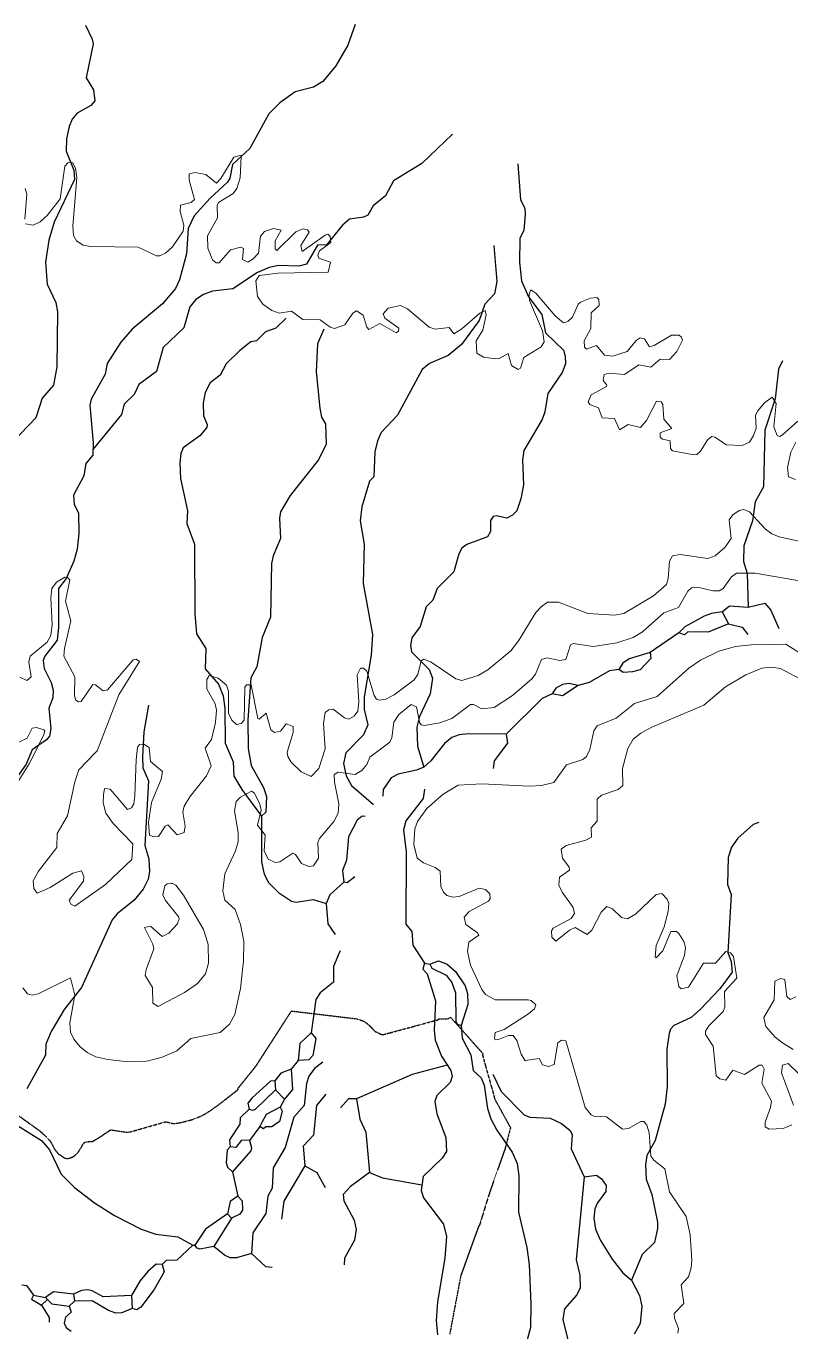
# Model space of a CAD drawing. Header units: feet. Extents: x -72 to 1107026, y -16 to 8357890.
# Drawn here: x 737664 to 749793, y 8160283 to 8180995 of the extents above; entities that cross this region are included whole.
import ezdxf

# ---------------------------------------------------------------- set-up
doc = ezdxf.new("R2010")
doc.units = ezdxf.units.FT
doc.header["$LTSCALE"] = 10
doc.header["$MEASUREMENT"] = 0
doc.linetypes.add('DASHED2', pattern=[0.375, 0.25, -0.125])
for name, color, linetype, lineweight in [('CURVAS_PERU_500_PSAD-18', 23, 'CONTINUOUS', 5), ('Hidrografia-IGN-QUEBRADAS', 151, 'CONTINUOUS', 25), ('Hidrografia-IGN-RIOS', 162, 'CONTINUOUS', 30)]:
    doc.layers.add(name, color=color, linetype=linetype, lineweight=lineweight)
doc.layers.add('VIA-ASFALTADA', color=1, linetype='CONTINUOUS')

msp = doc.modelspace()

# ---------------------------------------------------------------- linework, layer by layer
at = {"layer": 'CURVAS_PERU_500_PSAD-18'}
for points in [[(741073, 8178928), (741074, 8178948), (740958, 8178918), (740752, 8178576), (740683, 8178504), (740516, 8178642), (740344, 8178673), (740250, 8178651), (740248, 8178553), (740332, 8178242), (740280, 8178195), (740113, 8178152), (740105, 8178055), (740165, 8177839), (740152, 8177741), (739986, 8177492), (739874, 8177394), (739784, 8177350), (739734, 8177352), (739441, 8177488), (738692, 8177501), (738569, 8177522), (738463, 8177588), (738413, 8177673), (738405, 8177822), (738466, 8178594), (738445, 8178742), (738401, 8178830), (738327, 8178826), (738278, 8178775), (738206, 8178255), (737995, 8177992), (737887, 8177889), (737773, 8177839), (737656, 8177857)], [(749901, 8174730), (749661, 8174512), (749618, 8174487), (749574, 8174502), (749520, 8174639), (749561, 8175010), (749494, 8175109), (749374, 8175021), (749264, 8174885), (749233, 8174817), (749240, 8174618), (749202, 8174499), (749134, 8174395), (749022, 8174344), (748773, 8174351), (748586, 8174475), (748538, 8174483), (748478, 8174439), (748358, 8174250), (748302, 8174201), (748253, 8174194), (747913, 8174259), (747884, 8174297), (747877, 8174419), (747756, 8174443), (747718, 8174472), (747721, 8174545), (747905, 8174611), (747777, 8174761), (747762, 8174995), (747735, 8175035), (747664, 8175047), (747504, 8174737), (747406, 8174629), (747213, 8174677), (747073, 8174589), (746996, 8174771), (746802, 8174781), (746742, 8174941), (746603, 8174994), (746577, 8175034), (746627, 8175145), (746866, 8175279), (746875, 8175299), (746813, 8175372), (746834, 8175468), (746904, 8175488), (747152, 8175469), (747379, 8175620), (747571, 8175586), (747719, 8175714), (747867, 8175705), (747983, 8175834), (748073, 8176011), (748060, 8176060), (748023, 8176091), (747900, 8176094), (747622, 8175927), (747550, 8175907), (747472, 8176032), (747401, 8176049), (747340, 8176008), (747197, 8175835), (746961, 8175760), (746838, 8175774), (746711, 8175926), (746551, 8175868), (746521, 8175904), (746512, 8176004), (746618, 8176197), (746625, 8176445), (746752, 8176563), (746745, 8176657), (746716, 8176692), (746617, 8176681), (746455, 8176617), (746418, 8176584), (746331, 8176378), (746257, 8176310), (746188, 8176287), (746054, 8176398), (745746, 8176759), (745667, 8176814), (745644, 8176743), (745648, 8176644), (745852, 8176161), (745881, 8175989), (745832, 8175906), (745556, 8175736), (745505, 8175571), (745467, 8175546), (745364, 8175614), (745310, 8175804), (745164, 8175721), (745115, 8175716), (744917, 8175743), (744813, 8175808), (744802, 8176005), (744905, 8176174), (744961, 8176417), (744945, 8176485), (744857, 8176439), (744574, 8176194), (744448, 8176116), (744371, 8176212), (744150, 8176187), (744056, 8176221), (743713, 8176510), (743601, 8176562), (743408, 8176519), (743324, 8176429), (743354, 8176362), (743577, 8176203), (743569, 8176154), (743532, 8176129), (743275, 8176275), (743100, 8176183), (743068, 8176220), (743007, 8176410), (742906, 8176479), (742844, 8176443), (742717, 8176258), (742556, 8176198), (742485, 8176218), (742326, 8176336), (742052, 8176340), (741872, 8176471), (741676, 8176442), (741559, 8176483), (741416, 8176583), (741335, 8176708), (741309, 8176955), (741360, 8177037), (741655, 8177076), (742455, 8177092), (742491, 8177249), (742306, 8177315), (742289, 8177361), (742318, 8177428), (742497, 8177562), (742484, 8177658), (742451, 8177695), (742404, 8177680), (742042, 8177421), (742023, 8177516), (742155, 8177726), (742126, 8177763), (742054, 8177780), (741943, 8177731), (741642, 8177433), (741614, 8177464), (741612, 8177589), (741707, 8177756), (741588, 8177782), (741445, 8177738), (741381, 8177665), (741347, 8177394), (741265, 8177301), (741180, 8177250), (741095, 8177291), (741109, 8177465), (741069, 8177489), (740903, 8177446), (740724, 8177238), (740677, 8177240), (740619, 8177288), (740545, 8177472), (740540, 8177670), (740699, 8177953), (740696, 8178151), (740715, 8178196), (740947, 8178342), (741008, 8178419), (741058, 8178586), (741073, 8178928)], [(737642, 8177930), (737677, 8178328), (737648, 8178417)], [(749867, 8173802), (749755, 8173845), (749740, 8173993), (749792, 8174237), (749870, 8174393)], [(739794, 8168188), (739869, 8168303), (739909, 8168328), (740059, 8168165), (740173, 8168206), (740187, 8168302), (740150, 8168524), (740168, 8168621), (740258, 8168771), (740524, 8169102), (740598, 8169260), (740505, 8169542), (740605, 8169679), (740668, 8169947), (740684, 8170146), (740664, 8170243), (740529, 8170481), (740532, 8170630), (740567, 8170693), (740708, 8170650), (740842, 8170539), (740871, 8170445), (740874, 8170096), (740928, 8169984), (741000, 8169917), (741072, 8169932), (741121, 8169985), (741132, 8170509), (741161, 8170547), (741231, 8170548), (741340, 8170010), (741360, 8170004), (741472, 8170096), (741545, 8169833), (741601, 8169790), (741696, 8169813), (741786, 8169930), (741899, 8169886), (741900, 8169789), (741803, 8169480), (741814, 8169407), (741865, 8169321), (742026, 8169164), (742182, 8169094), (742304, 8169217), (742407, 8169532), (742380, 8169935), (742406, 8170105), (742464, 8170152), (742536, 8170159), (742712, 8170021), (742782, 8170000), (742867, 8170050), (742925, 8170131), (742942, 8170279), (742914, 8170703), (742966, 8170812), (743013, 8170811), (743069, 8170762), (743182, 8170379), (743223, 8170317), (743269, 8170302), (743367, 8170320), (743502, 8170386), (743820, 8170626), (743874, 8170709), (743930, 8170926), (743970, 8170951), (744087, 8170908), (744477, 8170639), (744574, 8170616), (744835, 8170694), (744985, 8170784), (745350, 8171088), (745474, 8171244), (745748, 8171691), (745831, 8171785), (745934, 8171855), (746106, 8171856), (746572, 8171678), (746995, 8171653), (747142, 8171676), (747614, 8171957), (747818, 8172139), (747846, 8172235), (747866, 8172509), (747914, 8172594), (748035, 8172616), (748478, 8172549), (748594, 8172594), (748747, 8172722), (748843, 8172866), (748812, 8173162), (748871, 8173241), (748974, 8173311), (749047, 8173329), (749137, 8173290), (749391, 8173015), (749490, 8172939), (749606, 8172892), (750020, 8172802)], [(737563, 8170667), (737673, 8170613), (737746, 8170675), (737708, 8170905), (737728, 8171002), (737996, 8171223), (738057, 8171330), (738075, 8171503), (738054, 8171928), (738073, 8172076), (738148, 8172174), (738276, 8172252), (738307, 8172249)], [(738307, 8172249), (738325, 8172246), (738359, 8172213), (738286, 8171872), (738372, 8171561), (738270, 8171124), (738264, 8171000), (738439, 8170671), (738430, 8170374), (738454, 8170305), (738494, 8170274), (738539, 8170282), (738720, 8170550), (738766, 8170544), (738884, 8170453), (738956, 8170467), (739362, 8170941), (739408, 8170954), (739464, 8170915), (739134, 8170385), (738791, 8169500), (738770, 8169478)], [(741103, 8166075), (741112, 8166153), (741119, 8166478), (741066, 8166747), (740979, 8166981), (740814, 8167132), (740783, 8167278), (740815, 8167549), (740984, 8167912), (741026, 8168055), (741025, 8168205), (740968, 8168550), (740993, 8168696), (741063, 8168766), (741238, 8168860), (741280, 8168835), (741372, 8168657), (741394, 8168560), (741336, 8168319), (741454, 8168161), (741438, 8167913), (741502, 8167779), (741612, 8167730), (741686, 8167741), (741893, 8167877), (741935, 8167855), (742033, 8167713), (742149, 8167667), (742222, 8167674), (742300, 8167798), (742292, 8168047), (742317, 8168110), (742544, 8168376), (742612, 8168509), (742621, 8168658), (742552, 8169001), (742550, 8169124), (742612, 8169162), (742882, 8169125), (742988, 8169189), (743070, 8169283), (743115, 8169397), (743432, 8169639), (743463, 8169707), (743494, 8169954), (743577, 8170078), (743768, 8170236), (743854, 8170196), (743902, 8169951), (743930, 8169910), (743978, 8169900), (744224, 8169945), (744413, 8170010), (744710, 8170235), (744759, 8170232), (744889, 8170163), (745087, 8170188), (745380, 8170378), (745682, 8170639), (745744, 8170717), (745837, 8170947), (745930, 8170974), (746126, 8170934), (746223, 8170947), (746297, 8171180), (746342, 8171201), (746661, 8171153), (747031, 8171212), (747292, 8171297), (747440, 8171389), (747778, 8171686), (748010, 8171775), (748160, 8172033), (748214, 8172084), (748312, 8172095), (748555, 8172037), (748654, 8172038), (748718, 8172076), (748851, 8172257), (748929, 8172318), (749228, 8172315), (749992, 8172187)], [(750077, 8170961), (749711, 8171189), (749161, 8171183), (748912, 8171156), (748649, 8171079), (748358, 8170936), (748173, 8170808), (747670, 8170359), (747313, 8170248), (747021, 8170015), (746720, 8169897), (746667, 8169814), (746603, 8169521), (746551, 8169409), (746492, 8169363), (746232, 8169279), (746031, 8168996), (745840, 8168949), (745640, 8168940), (744891, 8168978), (744518, 8168957), (744280, 8168813), (744017, 8168583), (743871, 8168381), (743831, 8168263), (743814, 8168014), (743867, 8167797), (743964, 8167722), (744151, 8167649), (744231, 8167591), (744240, 8167345), (744281, 8167255), (744334, 8167202), (744431, 8167180), (744530, 8167188), (744851, 8167323), (744947, 8167299), (745019, 8167233), (745023, 8167159), (744998, 8167117), (744690, 8166952), (744610, 8166861), (744636, 8166743), (744820, 8166614), (744845, 8166573), (744684, 8166462), (744663, 8166317), (744712, 8166098), (744889, 8165713), (744952, 8165635), (745103, 8165552), (745627, 8165550), (745675, 8165537), (745748, 8165471), (745727, 8165407), (745631, 8165327), (745245, 8165077), (745103, 8165031), (745090, 8164936), (745104, 8164916), (745153, 8164920), (745315, 8164986), (745388, 8164983), (745445, 8164902), (745515, 8164689), (745581, 8164584), (745621, 8164591)], [(750003, 8170604), (749629, 8170803), (749481, 8170827), (749333, 8170811), (749080, 8170704), (748757, 8170514), (748413, 8170225), (747585, 8169874), (747411, 8169777), (747292, 8169685), (747207, 8169534), (747124, 8169220), (747127, 8168948), (747052, 8168884), (746791, 8168797), (746719, 8168731), (746722, 8168384), (746623, 8168278), (746628, 8168130), (746543, 8168081), (746229, 8167999), (746151, 8167942), (746171, 8167796), (746277, 8167656), (746284, 8167608), (746124, 8167493), (746110, 8167371), (746163, 8167259), (746339, 8167016), (746363, 8166921), (746306, 8166842), (746022, 8166685), (745994, 8166645), (746003, 8166546), (746067, 8166480), (746279, 8166654), (746369, 8166695), (746562, 8166588), (746635, 8166654), (746786, 8166941), (746873, 8167029), (746961, 8166994), (747106, 8166856), (747199, 8166834), (747327, 8166910), (747654, 8167218), (747748, 8167238), (747831, 8167147), (747856, 8167077), (747846, 8166952), (747784, 8166710), (747658, 8166414), (747639, 8166224), (747653, 8166219)], [(737547, 8169639), (737679, 8169701), (737758, 8169857), (737829, 8169870), (737946, 8169831), (737961, 8169811), (737938, 8169741), (737713, 8169294), (737502, 8168955)], [(738770, 8169478), (738499, 8169196), (738436, 8169006), (738321, 8168469), (738155, 8168190), (738150, 8167968), (737861, 8167592), (737778, 8167439), (737785, 8167315), (737841, 8167241), (738045, 8167331), (738405, 8167557), (738544, 8167596), (738580, 8167505), (738573, 8167431), (738348, 8167133), (738373, 8167065), (738436, 8167033), (738924, 8167381), (739338, 8167778), (739354, 8168026), (739043, 8168345), (738927, 8168508), (738886, 8168676), (738889, 8168801), (738905, 8168900), (738998, 8168893), (739271, 8168570), (739335, 8168596), (739371, 8168661), (739387, 8168785), (739411, 8169359), (739430, 8169558), (739460, 8169598), (739531, 8169604), (739614, 8169550), (739639, 8169329), (739826, 8169170), (739806, 8169049), (739651, 8168682), (739604, 8168361), (739620, 8168163), (739688, 8168134), (739762, 8168139), (739794, 8168188)], [(739974, 8167397), (739900, 8167390), (739862, 8167359), (739832, 8167215), (739873, 8167125), (740072, 8166881)], [(740538, 8166464), (740475, 8166667), (740162, 8167208), (740040, 8167366), (739974, 8167398), (739974, 8167397)], [(740076, 8166792), (740062, 8166756), (739928, 8166608), (739819, 8166552), (739636, 8166716), (739542, 8166697), (739675, 8166431), (739689, 8166358), (739566, 8166033), (739553, 8165935), (739668, 8165743), (739672, 8165496), (739759, 8165442)], [(740072, 8166881), (740078, 8166874), (740089, 8166825), (740076, 8166792)], [(747653, 8166219), (747657, 8166217), (747761, 8166326), (747888, 8166632), (747978, 8166631), (748017, 8166602), (748096, 8166475), (748123, 8166379), (748104, 8166256), (747985, 8165928), (748018, 8165759), (748052, 8165722), (748168, 8165753), (748405, 8166133), (748599, 8166130), (748763, 8166314), (748834, 8166294), (748883, 8166239), (748935, 8165894)], [(739759, 8165442), (739759, 8165442), (740177, 8165668), (740382, 8165810), (740510, 8165963), (740558, 8166130), (740549, 8166429), (740538, 8166464)], [(739562, 8164578), (739607, 8164580), (739824, 8164641), (740052, 8164742), (740277, 8164936), (740740, 8165033), (740891, 8165163), (740973, 8165316), (741063, 8165731), (741103, 8166075)], [(737613, 8165742), (737687, 8165643), (737759, 8165625), (737857, 8165643), (738370, 8165901), (738438, 8165626), (738357, 8165185), (738366, 8165036), (738420, 8164924), (738516, 8164809), (738633, 8164715), (738767, 8164648), (738961, 8164601), (739284, 8164565), (739562, 8164578)], [(748935, 8165894), (748741, 8165683), (748743, 8165436), (748717, 8165366), (748489, 8165136), (748437, 8165051), (748441, 8165002), (748560, 8164813), (748609, 8164343), (748665, 8164295), (748762, 8164278), (748872, 8164436), (749055, 8164367), (749288, 8164511), (749335, 8164511), (749371, 8164448), (749334, 8164228), (749484, 8163943), (749472, 8163844), (749387, 8163609), (749386, 8163536), (749447, 8163498), (749672, 8163510), (749808, 8163567)], [(749830, 8164761), (749659, 8164865), (749542, 8164959), (749396, 8165128), (749363, 8165270), (749525, 8165551), (749537, 8165847), (749626, 8165887), (749697, 8165873), (749727, 8165602), (749782, 8165554), (749870, 8165596)], [(745621, 8164591), (745799, 8164619), (745856, 8164516), (745951, 8164491), (746040, 8164525), (746094, 8164869), (746154, 8164910), (746224, 8164897), (746530, 8163841), (746625, 8163727), (746669, 8163705), (746867, 8163696), (747120, 8163497), (747217, 8163511), (747412, 8163622), (747461, 8163619), (747506, 8163560), (747543, 8163441), (747574, 8163069), (747618, 8163008), (747791, 8162868), (747866, 8162503), (748134, 8162114), (748198, 8161821), (748223, 8161422), (748210, 8161298), (748167, 8161154), (748052, 8161027), (748095, 8160734), (747944, 8160572), (747948, 8160498), (748010, 8160335), (747998, 8160262)], [(749835, 8163877), (749646, 8164392), (749662, 8164514), (749752, 8164540), (750091, 8164208)]]:
    msp.add_lwpolyline(points, dxfattribs=at)
at = {"layer": 'Hidrografia-IGN-QUEBRADAS'}
msp.add_line((743984, 8166129), (744064, 8166115), dxfattribs=at)
for points in [[(738607, 8181011), (738713, 8180787), (738726, 8180713), (738618, 8180176), (738731, 8179984), (738751, 8179812), (738691, 8179735), (738472, 8179616), (738395, 8179518), (738345, 8179404), (738305, 8179208), (738300, 8179009), (738419, 8178709), (738430, 8178560), (738106, 8177886), (738026, 8177597), (737970, 8177252), (737995, 8176904), (738136, 8176612), (738164, 8176465), (738152, 8175591), (738098, 8175297), (737918, 8175091), (737819, 8174782), (737457, 8174404)], [(742883, 8181019), (742766, 8180690), (742576, 8180367), (742371, 8180115), (742221, 8180028), (741933, 8179952), (741689, 8179778), (741513, 8179601), (741211, 8179055), (740936, 8178802), (740894, 8178583), (740858, 8178518), (740582, 8178266), (740331, 8177987), (740234, 8177786), (740205, 8177382), (740094, 8176972), (740035, 8176834), (739826, 8176587), (739347, 8176186), (739165, 8175980), (738949, 8175643), (738916, 8175473), (738697, 8175080), (738675, 8174984), (738726, 8174386), (738722, 8174187), (738609, 8174055), (738578, 8173859), (738414, 8173553), (738426, 8173404), (738493, 8173272), (738500, 8172947), (738474, 8172699), (738419, 8172507), (738300, 8172232), (738176, 8172076), (738178, 8171453), (738156, 8171254), (737958, 8171000), (737932, 8170930), (737951, 8170807), (738062, 8170584), (738093, 8170464), (738085, 8170339), (738025, 8170176), (738054, 8169852), (738032, 8169730), (737985, 8169673), (737761, 8169515), (737666, 8169286), (737462, 8169002)], [(744427, 8179280), (743938, 8178815), (743490, 8178543), (743364, 8178301), (743170, 8178145), (743082, 8177995), (743015, 8177964), (742793, 8177934), (742681, 8177836), (742426, 8177527), (742285, 8177519), (742108, 8177220), (741990, 8177185), (741665, 8177195), (741518, 8177168), (741335, 8177088), (740940, 8176826), (740619, 8176793), (740479, 8176739), (740354, 8176657), (740261, 8176541), (740163, 8176207), (739839, 8175898), (739732, 8175516), (739450, 8175312), (739380, 8175153), (739218, 8174999), (739176, 8174832), (738724, 8174278)], [(745461, 8178810), (745504, 8178237), (745571, 8178106), (745577, 8178006), (745560, 8177757), (745494, 8177626), (745488, 8177251), (745519, 8176953), (745633, 8176703), (745842, 8176423), (745900, 8176132), (746186, 8175857), (746215, 8175762), (746217, 8175637), (746163, 8175498), (745937, 8175169), (745889, 8174874), (745848, 8174756), (745555, 8174263), (745534, 8174115), (745551, 8173717), (745512, 8173495), (745445, 8173307), (745377, 8173235), (745287, 8173192), (745118, 8173229), (745070, 8173217), (745031, 8173155), (745030, 8172980), (744981, 8172895), (744655, 8172770), (744574, 8172712), (744528, 8172624), (744449, 8172336), (744182, 8172076), (744115, 8171888), (744011, 8171783), (743911, 8171474), (743782, 8171291), (743758, 8171169), (743776, 8171071), (744058, 8170790), (744107, 8170651), (744071, 8170405), (743904, 8170042), (743860, 8169873), (743871, 8169574), (743972, 8169239)], [(745080, 8177517), (745129, 8176944), (745090, 8176750), (744939, 8176584), (744848, 8176327), (744570, 8175943), (744358, 8175769), (744059, 8175642), (743944, 8175548), (743553, 8174822), (743297, 8174550), (743234, 8174414), (743193, 8174244), (743179, 8173845), (743111, 8173775), (742988, 8173369), (742964, 8173146), (743027, 8172778), (743010, 8172153), (743159, 8171343), (743138, 8171019), (743023, 8170355), (743026, 8170155), (743082, 8169912), (743014, 8169754), (742735, 8169468), (742698, 8169300), (742740, 8169105), (742822, 8168951), (743171, 8168646)], [(741786, 8176361), (741623, 8176206), (741460, 8176144), (741318, 8176004), (741226, 8175985), (741050, 8175844), (740835, 8175636), (740743, 8175459), (740584, 8175339), (740504, 8175184), (740473, 8175013), (740478, 8174813), (740536, 8174676), (740532, 8174627), (740417, 8174497), (740156, 8174306), (740116, 8174216), (740100, 8174067), (740112, 8173817), (740221, 8173304), (740213, 8173105), (740333, 8172778), (740342, 8171678), (740366, 8171354), (740512, 8171124), (740505, 8170802), (740713, 8170555), (740787, 8170370), (740815, 8170172), (740823, 8169623), (740945, 8169323), (740959, 8169099), (741086, 8168884), (741397, 8168462)], [(742384, 8176187), (742286, 8175957), (742262, 8175509), (742320, 8174937), (742349, 8174790), (742411, 8174684), (742425, 8174361), (742302, 8174117), (741854, 8173547), (741699, 8173290), (741684, 8173192), (741698, 8172868), (741580, 8172593), (741557, 8172471), (741538, 8171622), (741408, 8171298), (741325, 8170831), (741230, 8170657), (741179, 8169984), (741184, 8169535), (741232, 8169265), (741426, 8168916), (741477, 8168775), (741463, 8168527), (741397, 8168462)], [(749661, 8175687), (749594, 8175555), (749544, 8175083), (749381, 8174585), (749357, 8173687), (749226, 8173447), (749184, 8173150), (749044, 8172750), (749042, 8172501), (749102, 8172313), (749117, 8171776)], [(739603, 8170222), (739533, 8169802), (739507, 8169403), (739517, 8169229), (739604, 8169023), (739547, 8168000), (739608, 8167785), (739619, 8167586), (739598, 8167463), (739520, 8167307), (739380, 8167130), (739107, 8166913), (739030, 8166816), (738544, 8165747), (738265, 8165395), (738063, 8165050), (737974, 8164844), (737973, 8164671), (737675, 8164140)], [(743984, 8168893), (743962, 8168745), (743686, 8168390), (743650, 8168247), (743690, 8167899), (743686, 8166750), (743781, 8166636), (743798, 8166416), (743984, 8166129)], [(741397, 8168462), (741395, 8167737), (741437, 8167542), (741508, 8167411), (741665, 8167250), (741874, 8167114), (741947, 8167101), (742218, 8167139), (742422, 8167078)], [(749287, 8168360), (749192, 8168331), (748950, 8168114), (748851, 8167971), (748798, 8167805), (748785, 8167381), (748847, 8167221), (748793, 8166298), (748848, 8166160), (748861, 8165987), (748668, 8165726), (748359, 8165399), (748209, 8165267), (747938, 8165140), (747886, 8165087), (747860, 8165017), (747824, 8164770), (747828, 8164170), (747801, 8163896), (747639, 8163319), (747509, 8163078), (747487, 8162930), (747499, 8162706), (747586, 8162463), (747679, 8162022), (747677, 8161923), (747630, 8161699), (747433, 8161509), (747267, 8161105)], [(743984, 8166129), (743954, 8166034), (744023, 8165964), (744156, 8165535), (744134, 8165061), (744150, 8164912), (744249, 8164656), (744402, 8164429), (744423, 8164331), (744391, 8164239), (744176, 8164031), (744144, 8163937), (744177, 8163741), (744318, 8163367), (744330, 8163145), (744264, 8163040), (743959, 8162747), (743930, 8162525), (743964, 8162407), (744281, 8161990), (744331, 8161798), (744304, 8161450), (744190, 8160759), (744165, 8160461), (744189, 8160237)], [(744064, 8166115), (744203, 8166166), (744343, 8166115), (744472, 8165998), (744625, 8165770), (744664, 8165651), (744670, 8165477), (744562, 8165142)], [(744064, 8166115), (744100, 8166050), (744323, 8165940), (744418, 8165826), (744471, 8165660), (744478, 8165210), (744498, 8165166), (744562, 8165142)], [(744562, 8165142), (744580, 8164943), (744717, 8164677), (744753, 8164431), (744879, 8164312), (744930, 8164198), (744983, 8163828), (745036, 8163661), (745129, 8163484), (745371, 8163135), (745453, 8162953), (745480, 8162756), (745472, 8162181), (745605, 8161623), (745641, 8161350), (745671, 8160726), (745661, 8160351), (745609, 8160159), (745512, 8160085), (745378, 8159817), (745316, 8159627), (745293, 8159353), (745303, 8158554), (745145, 8157792)], [(735448, 8165085), (736185, 8164662), (736786, 8164099), (737029, 8163971), (737357, 8163664), (737907, 8163318), (738037, 8163168), (738218, 8162785), (738430, 8162574), (738747, 8162329), (739064, 8162130), (739486, 8161911), (739722, 8161831), (740069, 8161790), (740307, 8161660)], [(744344, 8164515), (743786, 8164363), (742901, 8163977)], [(745066, 8164368), (745196, 8164098), (745563, 8163724), (745654, 8163686), (745977, 8163675), (746156, 8163587), (746290, 8163475), (746324, 8163410), (746306, 8163188), (746515, 8162743)], [(742901, 8163977), (742777, 8163981), (742649, 8163836)], [(742901, 8163977), (742957, 8163657), (743049, 8163453), (743110, 8162813)], [(743110, 8162813), (742810, 8162588), (742691, 8162461), (742702, 8162363), (742867, 8162055), (742898, 8161909), (742871, 8161737), (742715, 8161452), (742708, 8161346)], [(743110, 8162813), (743317, 8162727), (743942, 8162617)], [(746515, 8162743), (746387, 8161425), (746445, 8161183), (746453, 8160984), (746400, 8160872), (746204, 8160646), (746176, 8160477), (746264, 8160113), (746317, 8160000), (746386, 8159927), (746470, 8159874), (746592, 8159850), (746856, 8159908), (746918, 8159866), (746970, 8159782), (747005, 8159434), (747040, 8158410), (747101, 8158314)], [(746515, 8162743), (746711, 8162769), (746789, 8162708), (746862, 8162606), (746857, 8162509), (746725, 8162328), (746686, 8162236), (746670, 8162087), (746693, 8161914), (746773, 8161731), (746959, 8161435), (747128, 8161218), (747267, 8161105)], [(747267, 8161105), (747393, 8160861), (747429, 8160690), (747404, 8160417), (747308, 8160246)]]:
    msp.add_lwpolyline(points, dxfattribs=at)
at = {"layer": 'Hidrografia-IGN-RIOS'}
for p, q in [((748705, 8171703), (748805, 8171515)), ((748015, 8171369), (747563, 8171057)), ((742609, 8166240), (742649, 8166333)), ((741981, 8164588), (741867, 8164448)), ((741609, 8164264), (741621, 8164120)), ((741621, 8164120), (741760, 8163974)), ((741760, 8163974), (741693, 8163849)), ((741369, 8163539), (741205, 8163321)), ((741402, 8163602), (741369, 8163539)), ((740939, 8162819), (741024, 8162436)), ((740920, 8162089), (740639, 8161636)), ((740858, 8162154), (740920, 8162089)), ((740307, 8161660), (740339, 8161659)), ((737783, 8160865), (737972, 8160829)), ((738003, 8160796), (737906, 8160704)), ((737972, 8160829), (738003, 8160796)), ((738430, 8160770), (738349, 8160692)), ((738417, 8160881), (738430, 8160770)), ((739336, 8160858), (739347, 8160652))]:
    msp.add_line(p, q, dxfattribs=at)
for points in [[(748705, 8171703), (748819, 8171799), (749117, 8171776), (749381, 8171843), (749476, 8171731), (749599, 8171438)], [(748705, 8171703), (748532, 8171680), (748415, 8171636), (748109, 8171467), (748015, 8171369)], [(748805, 8171515), (748483, 8171379), (748159, 8171389), (748106, 8171339), (748015, 8171369)], [(748805, 8171515), (749022, 8171460), (749110, 8171347)], [(747563, 8171057), (747228, 8170961), (747125, 8170891), (747062, 8170791)], [(747563, 8171057), (747572, 8170963), (747400, 8170785), (747280, 8170751), (747131, 8170744), (747062, 8170791)], [(747062, 8170791), (746915, 8170770), (746591, 8170581), (746418, 8170538)], [(746418, 8170538), (746271, 8170565), (746172, 8170552), (746063, 8170492), (746009, 8170401)], [(746418, 8170538), (746169, 8170373), (746009, 8170401)], [(746009, 8170401), (745850, 8170332), (745279, 8169765)], [(745279, 8169765), (744679, 8169771), (744530, 8169753), (744414, 8169709), (744297, 8169616), (744083, 8169340), (743972, 8169239), (743857, 8169192), (743563, 8169130), (743455, 8169069), (743324, 8168888), (743320, 8168782)], [(745279, 8169765), (745296, 8169619), (745087, 8169339), (745070, 8169220)], [(743043, 8168458), (742993, 8168461), (742915, 8168399), (742775, 8168135), (742744, 8167763), (742683, 8167599), (742702, 8167417)], [(742702, 8167417), (742482, 8167214), (742422, 8167078), (742449, 8166756), (742563, 8166588)], [(742875, 8167501), (742758, 8167407), (742702, 8167417)], [(742609, 8166240), (742541, 8166079), (742537, 8165831), (742325, 8165660), (742260, 8165555), (742183, 8165028)], [(742183, 8165028), (742261, 8164936), (742212, 8164667), (742146, 8164596), (741981, 8164588)], [(742183, 8165028), (742003, 8164856), (741981, 8164588)], [(742368, 8164563), (742235, 8164460), (742149, 8164338), (742109, 8164220), (742075, 8163873), (741912, 8163686), (741771, 8163208), (741580, 8162886), (741568, 8162563), (741495, 8162436), (741468, 8162163), (741261, 8161854), (741239, 8161525)], [(741867, 8164448), (741704, 8164386), (741609, 8164264)], [(741867, 8164448), (741890, 8164125), (741760, 8163974)], [(741609, 8164264), (741537, 8164259), (741242, 8163990), (741182, 8163911), (741201, 8163813)], [(741621, 8164120), (741297, 8163808), (741252, 8163793), (741201, 8163813)], [(742419, 8164051), (742267, 8163872), (742224, 8163402), (742056, 8163227), (742082, 8162918)], [(741201, 8163813), (741057, 8163676), (741052, 8163578), (740888, 8163328), (740901, 8163217)], [(741693, 8163849), (741473, 8163731), (741402, 8163602)], [(741693, 8163849), (741723, 8163786), (741682, 8163618), (741560, 8163535), (741464, 8163537)], [(741464, 8163537), (741426, 8163506), (741369, 8163539)], [(741205, 8163321), (741081, 8163326), (740991, 8163208), (740901, 8163217)], [(741205, 8163321), (741239, 8163201), (741228, 8163153), (740939, 8162819)], [(740901, 8163217), (740851, 8163164), (740838, 8162965), (740857, 8162893), (740939, 8162819)], [(742082, 8162918), (741753, 8162358), (741712, 8162069)], [(742082, 8162918), (742277, 8162810), (742407, 8162573)], [(741024, 8162436), (740900, 8162352), (740858, 8162154)], [(741024, 8162436), (741088, 8162362), (741093, 8162213), (741053, 8162152), (740920, 8162089)], [(740858, 8162154), (740509, 8161914), (740339, 8161659)], [(740307, 8161660), (740056, 8161418), (739885, 8161415), (739824, 8161354)], [(740639, 8161636), (740419, 8161593), (740374, 8161610), (740339, 8161659)], [(741239, 8161525), (740999, 8161457), (740899, 8161455), (740809, 8161498), (740639, 8161636)], [(741239, 8161525), (741459, 8161322), (741566, 8161311)], [(739824, 8161354), (739726, 8161355), (739592, 8161243), (739465, 8161089), (739336, 8160858)], [(739824, 8161354), (739855, 8161235), (739694, 8160953), (739483, 8160675), (739422, 8160633), (739347, 8160652)], [(737597, 8161029), (737668, 8161020), (737783, 8160865)], [(737783, 8160865), (737751, 8160801), (737906, 8160704)], [(738417, 8160881), (738096, 8160920), (737972, 8160829)], [(738003, 8160796), (738074, 8160729), (738349, 8160692)], [(739336, 8160858), (738887, 8160838), (738713, 8160934), (738640, 8160948), (738541, 8160940), (738417, 8160881)], [(739347, 8160652), (739184, 8160587), (739086, 8160579), (738968, 8160620), (738712, 8160775), (738430, 8160770)], [(737906, 8160704), (738028, 8160510), (738028, 8160438)], [(738349, 8160692), (738379, 8160598), (738288, 8160515), (738267, 8160419), (738299, 8160351), (738376, 8160292)]]:
    msp.add_lwpolyline(points, dxfattribs=at)
at = {"layer": 'VIA-ASFALTADA', "linetype": 'DASHED2', "ltscale": 0.5}
msp.add_lwpolyline([(736795, 8164249), (737876, 8163474), (737940, 8163418), (738012, 8163345), (738040, 8163314), (738054, 8163295), (738065, 8163278), (738075, 8163259), (738100, 8163207), (738115, 8163181), (738127, 8163164), (738142, 8163145), (738181, 8163100), (738193, 8163096), (738200, 8163091), (738249, 8163057), (738270, 8163044), (738280, 8163040), (738291, 8163036), (738302, 8163034), (738313, 8163034), (738328, 8163035), (738346, 8163038), (738364, 8163043), (738382, 8163050), (738402, 8163059), (738420, 8163068), (738432, 8163077), (738446, 8163088), (738482, 8163125), (738492, 8163137), (738538, 8163208), (738565, 8163258), (738578, 8163275), (738584, 8163282), (738588, 8163285), (738601, 8163291), (738622, 8163296), (738652, 8163300), (738701, 8163301), (738713, 8163303), (738721, 8163306), (738765, 8163331), (738816, 8163362), (739004, 8163487), (739260, 8163450), (739272, 8163450), (739281, 8163450), (739305, 8163455), (739316, 8163457), (739325, 8163458), (739856, 8163610), (739874, 8163613), (739886, 8163613), (739913, 8163608), (739964, 8163595), (739987, 8163590), (740011, 8163587), (740023, 8163587), (740034, 8163589), (740096, 8163600), (740154, 8163613), (740208, 8163626), (740255, 8163638), (740298, 8163651), (740341, 8163666), (740381, 8163681), (740419, 8163698), (740449, 8163712), (740478, 8163727), (740514, 8163748), (740552, 8163771), (740624, 8163819), (740703, 8163875), (740789, 8163941), (740950, 8164068), (741016, 8164119), (741020, 8164124), (741023, 8164129), (741029, 8164150), (741314, 8164505), (741872, 8165373), (741872, 8165373), (742905, 8165249), (742922, 8165243), (742997, 8165220), (743015, 8165212), (743018, 8165211), (743039, 8165199), (743067, 8165177), (743097, 8165152), (743158, 8165092), (743204, 8165046), (743267, 8165016), (743291, 8165003), (743303, 8165002), (743324, 8164998), (743335, 8164998), (743345, 8165005), (743357, 8165006), (743439, 8165028), (743804, 8165127), (743930, 8165161), (744193, 8165233), (744210, 8165246), (744216, 8165248), (744222, 8165249), (744233, 8165249), (744306, 8165247), (744324, 8165247), (744339, 8165250), (744359, 8165255), (744384, 8165265), (744394, 8165273), (744472, 8165188), (744565, 8165084), (744856, 8164754), (744910, 8164693), (744910, 8164693), (744902, 8164688), (744900, 8164683), (744949, 8164501), (745047, 8164157), (745085, 8164021), (745086, 8164015), (745086, 8163994), (745172, 8163836), (745345, 8163521), (745260, 8163190), (745014, 8162492), (744893, 8162102), (744851, 8161966), (744843, 8161964), (744746, 8161699), (744556, 8161171), (744382, 8160248)], dxfattribs=at)

doc.saveas('drawing.dxf')
